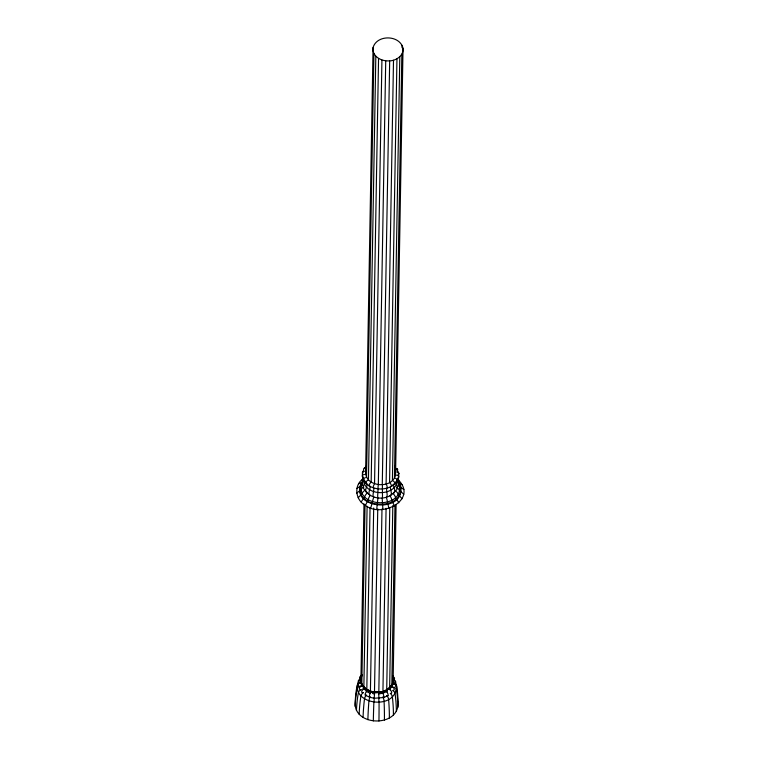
<?xml version="1.0" encoding="UTF-8"?>
<svg xmlns="http://www.w3.org/2000/svg" width="759" height="759" viewBox="0 0 759 759"><rect width="100%" height="100%" fill="white"/><g stroke="black" fill="none" stroke-linecap="round" stroke-linejoin="round"><path stroke-width="1.14" d="M364.813 480.94A5.36 3.207 -27 0 0 364.567 480.646L363.504 480.03L362.337 476.035A2.163 1.385 -8.3 0 1 364.5 474.47M363.163 476.994L362.366 476.472L362.432 472.373A2.163 1.385 11.3 0 1 364.586 471.244M394.49 491.766C388.219 499.991 374.557 500.039 367.337 493.008A8.52 4.383 -43.7 0 1 365.658 490.314L365.724 489.621A8.52 4.383 -43.7 0 1 366.493 487.306L367.195 484.546A5.36 2.761 -43.7 0 0 366.73 483.654L363.476 479.593A2.163 1.29 -27 0 1 365.515 477.62M362.868 473.132L363.76 468.872A2.163 1.281 29.9 0 1 365.772 468.151M392.82 505.712L389.652 687.645C384.082 695.329 363.286 693.679 360.895 681.07L363.988 503.862M365.041 504.65L361.806 684.665L360.895 681.07M365.582 474.394L373.058 47.589C376.844 34.345 399.889 34.819 403.029 48.272L395.553 475.077C391.843 490.684 361.18 486.187 366.388 469.451M365.81 483.246L365.791 482.819A2.163 1.11 -43.7 0 1 367.555 480.466M366.521 477.326L373.921 53.538L372.973 50.606L373.058 47.589M367.1 506.31L363.855 687.531L361.559 684.4M368.428 479.982L375.819 56.194L373.921 53.538M397.707 479.356C418.759 499.071 382.062 518.596 365.449 505.409L367.489 501.139A1.66 0.664 -58.3 0 0 368.181 499.707A5.076 2.011 -58.3 0 1 370.269 495.361A8.52 3.378 -58.3 0 1 368.978 492.98L369.026 492.278A8.52 3.378 -58.3 0 1 369.642 489.83L370.193 486.946A5.36 2.125 -58.3 0 0 369.832 486.149L369.111 485.485A2.163 0.854 -58.3 0 1 370.487 482.819M370.05 507.477L366.806 689.893L363.646 687.303M371.16 482.174L378.551 58.396L375.819 56.194M366.606 689.874L370.411 691.667L373.694 507.999M374.538 483.758L381.929 59.98L378.551 58.396M377.754 508.928L374.443 694.162L372.498 693.384M378.324 484.631L385.724 60.843L381.929 59.98M382.27 484.716L389.671 60.929C396.264 60.568 403.845 55.644 403.029 48.272M381.986 509.023L378.788 694.134M386.103 484.024L393.504 60.236M386.815 690.168L382.925 691.885L386.084 508.283M389.566 482.591L396.957 58.813M389.775 507.932L386.72 689.988M392.412 480.523L399.803 56.745M394.452 477.961L401.853 54.174M402.042 47.713L402.08 45.341M392.726 502.079L392.507 501.708A1.66 0.645 61 0 1 391.881 500.247A5.076 1.973 61 0 0 389.984 495.807A8.52 3.321 61 0 0 391.331 493.492L391.302 492.781A8.52 3.321 61 0 0 390.79 490.314L390.354 487.411A5.36 2.087 61 0 1 390.733 486.623L394.917 483.483A2.163 1.101 46.5 0 0 393.257 481.045M394.974 505.333L391.834 684.893L389.652 687.645M393.608 680.244A1.082 0.693 -8.3 0 0 393.371 678.992L393.105 682.237L396.103 504.602M369.102 485.874C378.01 491.196 391.435 489.83 397.393 480.751L397.393 480.371A2.163 1.281 29.9 0 0 395.439 478.303M396.596 481.121L397.355 480.798L398.731 476.861A2.163 1.385 11.3 0 0 396.615 475.21M397.393 480.751L398.684 477.297L398.826 473.208A2.163 1.385 -8.3 0 0 396.701 471.975M365.449 505.409C355.259 500.266 353.428 484.754 363.523 478.578M395.088 684.096A3.501 2.239 -8.3 0 1 396.236 684.855L396.767 686.81A266.172 170.49 -8.3 0 1 398.029 702.967C398.959 727.615 353.039 726.629 355.212 701.99A266.172 170.177 11.3 0 1 357.043 685.908L357.641 683.973A3.501 2.239 11.3 0 1 358.457 683.394M363.333 478.531C363.229 497.42 398.456 497.363 397.716 478.161M360.886 677.815C360.753 686.544 359.87 677.512 361.768 675.776L360.686 678.185A1.082 0.693 11.3 0 0 360.202 679.352M359.472 686.24A2.704 1.727 -8.3 0 1 358.248 684.371A2.704 1.727 -8.3 0 1 360.867 682.882A1.082 0.693 -8.3 0 1 360.61 681.535L360.781 677.815M395.553 475.077L395.003 470.106M393.01 681.8L393.2 678.555L393.209 682.237A1.082 0.693 11.3 0 1 393.513 683.584M393.418 682.123L393.466 678.622M376.711 509.261L377.944 497.989A8.52 0.759 -83 0 1 377.688 495.959L377.707 495.248A8.52 0.759 -83 0 1 377.878 492.648L378.039 489.631A5.36 0.474 -83 0 0 377.973 488.929L378.162 485.437M383.029 691.734L374.5 692.398L382.963 691.544M395.705 482.335L396.407 484.992A8.52 5.066 29.9 0 1 397.223 487.183L397.261 487.866A8.52 5.066 29.9 0 1 395.818 490.523M374.329 698.052L373.826 703.47A266.172 23.614 -83 0 0 373.314 720.917M374.51 692.692L383.039 691.961M374.529 693.849L374.187 698.261L383.504 697.54M386.834 690.396L382.925 691.885M361.502 684.542L363.703 687.578A1.082 0.56 -43.7 0 0 363.068 688.745A1.082 0.56 -43.7 0 0 363.922 688.868A2.704 1.395 -43.7 0 0 361.73 691.582A2.704 1.395 -43.7 0 0 363.295 692.606M366.644 689.713C371.493 692.882 377.451 693.47 383.039 691.829M361.72 684.276L360.591 681.478M393.219 681.829L391.919 685.358L393.115 681.8M370.753 507.904L372.527 501.746A5.076 1.271 -71.1 0 1 373.883 497.06A8.52 2.144 -71.1 0 1 373.077 494.906L373.115 494.194A8.52 2.144 -71.1 0 1 373.523 491.652L373.883 488.682A5.36 1.347 -71.1 0 0 373.665 487.952L373.21 487.411A2.163 0.541 -71.1 0 1 374.102 484.508M374.358 697.796L374.187 698.261L369.642 697.227M374.51 692.644L370.326 691.544M362.432 482.231A1.66 0.987 29.9 0 1 361.512 482.544C349.69 512.467 413.56 510.788 398.171 481.604M362.517 482.079C351.749 508.853 407.849 510.086 398.475 482.904A5.076 3.036 -27 0 0 398.096 482.231M360.553 677.996L361.777 674.76M360.61 678.129L361.825 674.713M392.099 685.368L393.304 681.876M392.213 685.301L393.418 681.99M363.959 479.735L363.229 480.883A8.52 5.455 -8.3 0 0 362.28 482.857L362.204 483.53A8.52 5.455 -8.3 0 0 363.134 486.016M370.449 691.61L370.164 693.252L366.265 691.43L366.806 689.893M397.242 470.466L397.678 469.641A2.163 1.29 -27 0 0 395.695 468.834M397.963 474.29L398.817 473.588M370.458 691.174L366.749 689.533M391.426 486.415L391.454 485.997A2.163 0.844 61 0 0 390.202 483.265M361.151 501.965L363.779 498.16A1.66 0.854 -43.7 0 0 364.662 496.879A5.076 2.609 -43.7 0 1 367.337 493.008L365.98 491.111M393.456 678.878L392.773 676.478M395.211 467.032L395.373 466.415A2.163 1.11 -43.7 0 0 395.145 465.846M394.879 483.91L393.959 484.28A5.36 2.732 46.5 0 0 393.466 485.143L394.063 487.942A8.52 4.336 46.5 0 1 394.746 490.286L394.784 490.978A8.52 4.336 46.5 0 1 393.039 493.597A5.076 2.581 46.5 0 1 395.543 497.581A1.66 0.844 46.5 0 0 396.369 498.9L396.663 499.223M358.893 680.472L359.054 680.263A3.501 2.078 29.9 0 1 359.263 680.083M364.377 468.474L366.236 466.14M362.536 480.94C345.943 507.894 404.291 515.076 400.752 487.392A1.66 1.063 -8.3 0 1 399.689 486.68A5.076 3.245 -8.3 0 0 397.963 484.954M389.832 689.57A1.082 0.55 46.5 0 0 390.468 689.276A1.082 0.55 46.5 0 0 389.86 688.223C400.363 674.998 383.494 695.301 382.934 691.458M389.718 688.119L392.213 685.168M389.87 688.166L392.232 685.235M391.075 687.626L389.614 689.457A2.704 1.376 46.5 0 1 391.625 692.009A2.704 1.376 46.5 0 1 390.61 693.356M358.153 497.79L361.189 494.545A1.66 0.996 -27 0 0 362.214 493.464A5.076 3.036 -27 0 1 365.297 490.162A8.52 5.095 -27 0 1 363.352 487.088L363.419 486.405A8.52 5.095 -27 0 1 364.311 484.261L365.107 481.633M389.927 688.157L386.654 690.348M356.673 493.179L359.908 490.561A1.66 1.063 -8.3 0 0 360.999 489.678A5.076 3.245 -8.3 0 1 363.884 487.155M389.879 687.825L383.001 691.639M356.796 488.445L360.022 486.462A1.66 1.063 11.3 0 0 361.104 485.798A5.076 3.245 11.3 0 1 362.555 484.299M358.523 483.9L361.512 482.544M383.665 697.483L387.906 695.737M361.806 684.665L361.645 684.732A1.082 0.645 -27 0 0 361.616 686.079M379.785 693.754L381.834 693.384M385.724 60.843L389.671 60.929M370.411 691.25L374.529 692.199M374.5 692.398C369.329 691.677 364.273 688.954 361.635 684.324M399.813 483.445L399.471 483.407A1.66 0.996 -27 0 1 398.475 482.904M391.919 685.358L392.08 685.424A1.082 0.645 29.9 0 1 392.061 686.772M386.711 690.396L387.213 691.639L386.729 691.819M365.335 695.216L369.481 697.16M402.422 484.906L399.86 483.606L397.877 480.845M403.902 489.517L401.169 487.676L399.813 483.445M365.781 483.208L369.13 485.902M366.815 689.466L363.865 687.094L361.815 684.229M363.599 687.464L366.739 689.95M364.652 689.457L366.113 690.633M403.779 494.251L400.638 491.49A1.66 1.063 11.3 0 1 399.585 490.561A5.076 3.245 11.3 0 0 396.397 487.752M382.963 691.952L382.963 693.375M402.052 498.786L399.149 495.418A1.66 0.987 29.9 0 1 398.171 494.28A5.076 3.017 29.9 0 0 395.221 490.845M395.022 681.079L395.515 682.92M396.521 468.417L398.779 473.654M396.483 468.483L397.64 470.096M398.836 502.819L396.691 499.308M394.367 506.073L392.745 502.173M395.344 681.8L396.577 685.652L396.663 690.804A266.172 170.177 11.3 0 1 397.915 707.274M392.621 676.44L393.39 678.935M392.612 676.848L393.295 678.973M397.355 700.87L398.029 702.967M360.525 681.184L361.626 684.675M388.931 508.312L387.422 502.088A5.076 1.233 73.8 0 0 386.284 497.344A8.52 2.068 73.8 0 0 387.128 495.229L387.118 494.517A8.52 2.068 73.8 0 0 386.815 491.955L386.559 488.976A5.36 1.3 73.8 0 1 386.805 488.246L387.261 487.733A2.163 0.522 73.8 0 0 386.502 484.792M378.769 697.9L378.912 698.375L378.75 693.944M396.862 479.982L397.669 481.671A8.52 5.446 11.3 0 1 398.551 483.682L398.598 484.356A8.52 5.446 11.3 0 1 397.583 486.804M382.394 485.542L382.413 492.752A8.52 0.683 85.6 0 1 382.479 495.352L382.479 496.063A8.52 0.683 85.6 0 1 382.175 498.084L382.906 509.403M378.741 697.777L379.064 703.584A266.172 21.233 85.6 0 1 378.95 721.05M392.707 677.113A2.704 1.613 -27 0 1 394.187 679.22M392.792 675.842A1.082 0.645 -27 0 1 392.773 676.829M393.76 680.387A2.704 1.727 -8.3 0 1 394.917 683.214M398.105 482.696A8.52 5.455 -8.3 0 0 398.693 480.694L398.646 480.039A8.52 5.455 -8.3 0 0 398.171 478.787M394.215 687.388A3.501 2.239 11.3 0 1 396.132 688.736C393.617 710.766 349.007 703.906 358.703 680.965L358.495 682.075A266.172 158.261 29.9 0 0 358.229 683.622M393.674 683.755A2.704 1.727 11.3 0 1 395.249 686.515M396.35 711.401A266.172 158.261 29.9 0 0 395.202 694.637L394.718 692.455A3.501 2.078 29.9 0 0 392.944 690.728M391.805 686.705A2.704 1.603 29.9 0 1 394.168 688.811A2.704 1.603 29.9 0 1 392.982 690.377M395.828 481.974A5.36 3.188 29.9 0 1 396.027 481.652M393.428 715.063A266.172 135.567 46.5 0 0 392.498 698.033L392.09 695.756A3.501 1.784 46.5 0 0 390.249 693.413M389.367 718.014A266.172 103.632 61 0 0 388.722 700.775L388.418 698.422A3.501 1.366 61 0 0 387.024 695.756M386.919 695.529A2.704 1.053 61 0 0 388.124 694.846A2.704 1.053 61 0 0 386.568 691.667L382.859 693.204A2.704 0.655 73.8 0 1 383.807 696.629A2.704 0.655 73.8 0 1 383.058 697.123M384.424 720.063A266.172 64.638 73.8 0 0 384.139 702.673L383.969 700.263A3.501 0.854 73.8 0 0 382.963 697.009M367.897 719.684A266.172 66.849 -71.1 0 1 368.808 702.322L369.073 699.921A3.501 0.882 -71.1 0 1 370.05 697.066M370.126 696.828A2.704 0.674 -71.1 0 1 369.367 696.297A2.704 0.674 -71.1 0 1 370.468 692.92M363.068 717.416A266.172 105.539 -58.3 0 1 364.329 700.215L364.718 697.882A3.501 1.385 -58.3 0 1 366.227 695.282M366.35 695.064A2.704 1.072 -58.3 0 1 365.145 694.324A2.704 1.072 -58.3 0 1 366.844 691.221M359.168 714.285A266.172 137.028 -43.7 0 1 360.705 697.312L361.199 695.054A3.501 1.803 -43.7 0 1 363.144 692.796M356.445 710.49A266.172 159.181 -27 0 1 358.182 693.792L358.751 691.639A3.501 2.097 -27 0 1 360.99 689.798M361.17 689.637A2.704 1.613 -27 0 1 359.358 688.271A2.704 1.613 -27 0 1 361.882 686.022M355.098 706.297A266.172 170.49 -8.3 0 1 356.929 689.903L357.536 687.863A3.501 2.239 -8.3 0 1 359.5 686.591M358.599 681.98A2.704 1.727 11.3 0 1 360.259 679.628M362.347 480.542A8.52 5.446 11.3 0 1 362.299 479.868L362.375 479.214A8.52 5.446 11.3 0 1 363.314 477.42M359.7 677.939A2.704 1.603 29.9 0 1 361.493 676.402M361.635 676.297A1.082 0.645 29.9 0 1 361.654 675.093"/></g></svg>
